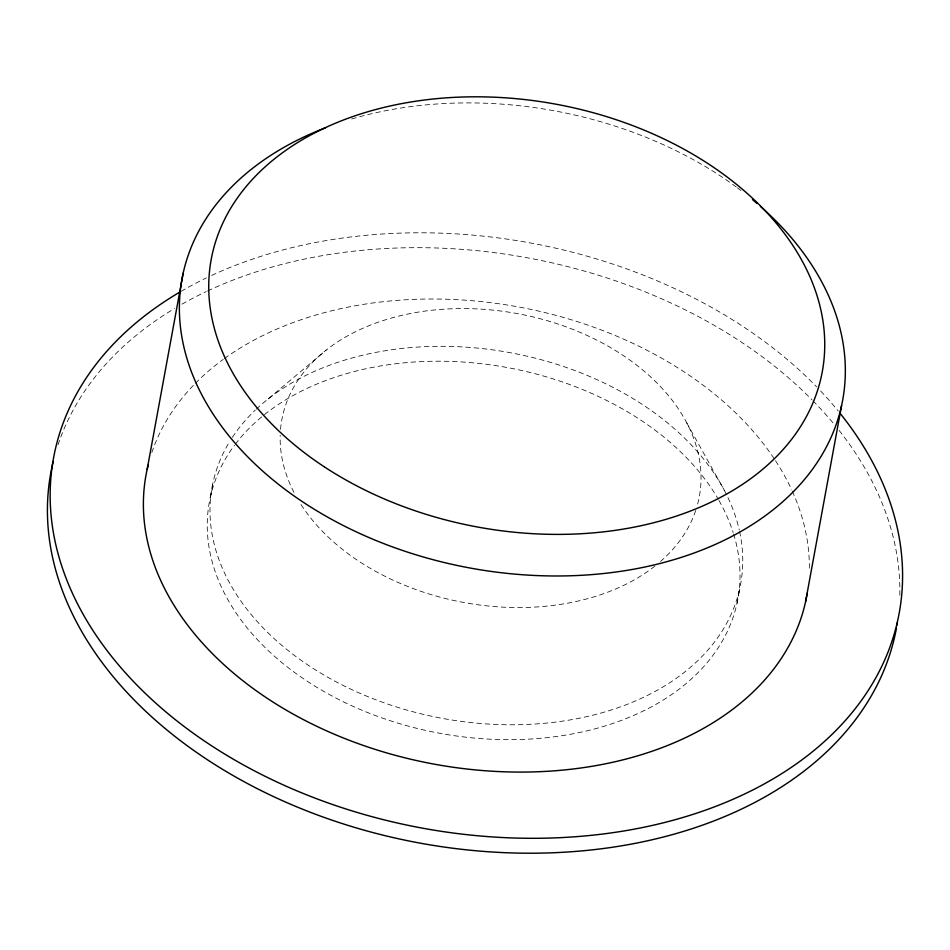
<?xml version="1.0" encoding="UTF-8"?>
<svg xmlns="http://www.w3.org/2000/svg" width="950" height="950" viewBox="0 0 950 950"><rect width="100%" height="100%" fill="white"/><g stroke="black" fill="none" stroke-linecap="round" stroke-linejoin="round"><path stroke-width="0.71" stroke-dasharray="4.75 3.56" d="M210.271 497.491L213.002 482.588M736.998 603.404L739.729 588.501M268.292 398.846L326.218 350.075M686.577 422.524L724.458 490.568M181.046 291.377A429.887 297.54 10.4 0 1 206.328 277.958M211.601 275.464A429.887 297.54 10.4 0 1 816.668 386.876M820.634 391.008A429.887 297.54 10.4 0 1 838.185 410.982M58.021 444.814A429.887 297.54 10.4 0 1 174.444 308.56M181.973 304.166A429.887 297.54 10.4 0 1 206.221 291.603M207.539 290.973A429.887 297.54 10.4 0 1 811.953 399.748M812.939 400.758A429.887 297.54 10.4 0 1 833.601 423.617M839.099 430.409A429.887 297.54 10.4 0 1 899.769 596.505M733.59 533.947A268.672 185.963 10.4 0 1 442.261 733.744A268.672 185.963 10.4 0 1 234.484 445.312M235.351 444.173A268.672 185.963 10.4 0 1 481.128 363.66A268.672 185.963 10.4 0 1 718.236 499.178M718.96 500.436A268.672 185.963 10.4 0 1 733.163 532.582M739.575 531.43A268.672 185.963 10.4 0 1 445.146 718.877A268.672 185.963 10.4 0 1 229.936 441.133M232.334 437.38A268.672 185.963 10.4 0 1 255.265 410.127M256.298 409.153A268.672 185.963 10.4 0 1 534.066 357.865A268.672 185.963 10.4 0 1 739.266 530.053M280.523 429.388A212.254 146.906 10.4 0 1 516.646 313.476A212.254 146.906 10.4 0 1 697.324 505.222M695.697 510.506A212.254 146.906 10.4 0 1 660.535 561.438M654.966 566.046A212.254 146.906 10.4 0 1 299.642 502.384M293.942 492.326A212.254 146.906 10.4 0 1 280.191 435.314M151.822 452.556A335.849 232.453 10.4 0 1 194.346 384.37M195.356 383.337A335.849 232.453 10.4 0 1 223.214 359.421M224.402 358.566A335.849 232.453 10.4 0 1 774.725 459.515M775.521 460.738A335.849 232.453 10.4 0 1 791.671 489.832M792.276 491.162A335.849 232.453 10.4 0 1 809.317 570.083M351.631 118.987A335.849 232.453 10.4 0 1 736.25 186.972M737.438 187.851A335.849 232.453 10.4 0 1 740.988 190.511"/><path stroke-width="1.43" d="M147.167 469.348L183.16 273.256M805.576 601.742L841.557 405.638M840.026 413.238A429.887 297.54 10.4 0 1 724.826 802.75A429.887 297.54 10.4 0 1 149.292 697.181A429.887 297.54 10.4 0 1 179.752 292.137M896.444 628.116A429.887 297.54 10.4 0 1 411.647 841.522A429.887 297.54 10.4 0 1 53.224 461.51M897.406 622.428A429.887 297.54 10.4 0 1 896.943 625.278M760.416 206.388A335.849 232.453 10.4 0 1 723.152 540.776A335.849 232.453 10.4 0 1 245.409 454.468A335.849 232.453 10.4 0 1 325.482 127.811M752.447 199.583A335.849 232.453 10.4 0 1 757.043 203.442M807.215 593.204A335.849 232.453 10.4 0 1 429.424 763.242A335.849 232.453 10.4 0 1 148.153 465.12M324.413 466.901A310.662 215.021 10.4 0 0 821.251 376.829A310.662 215.021 10.4 0 0 404.546 103.075A310.662 215.021 10.4 0 0 324.413 466.901"/></g></svg>
